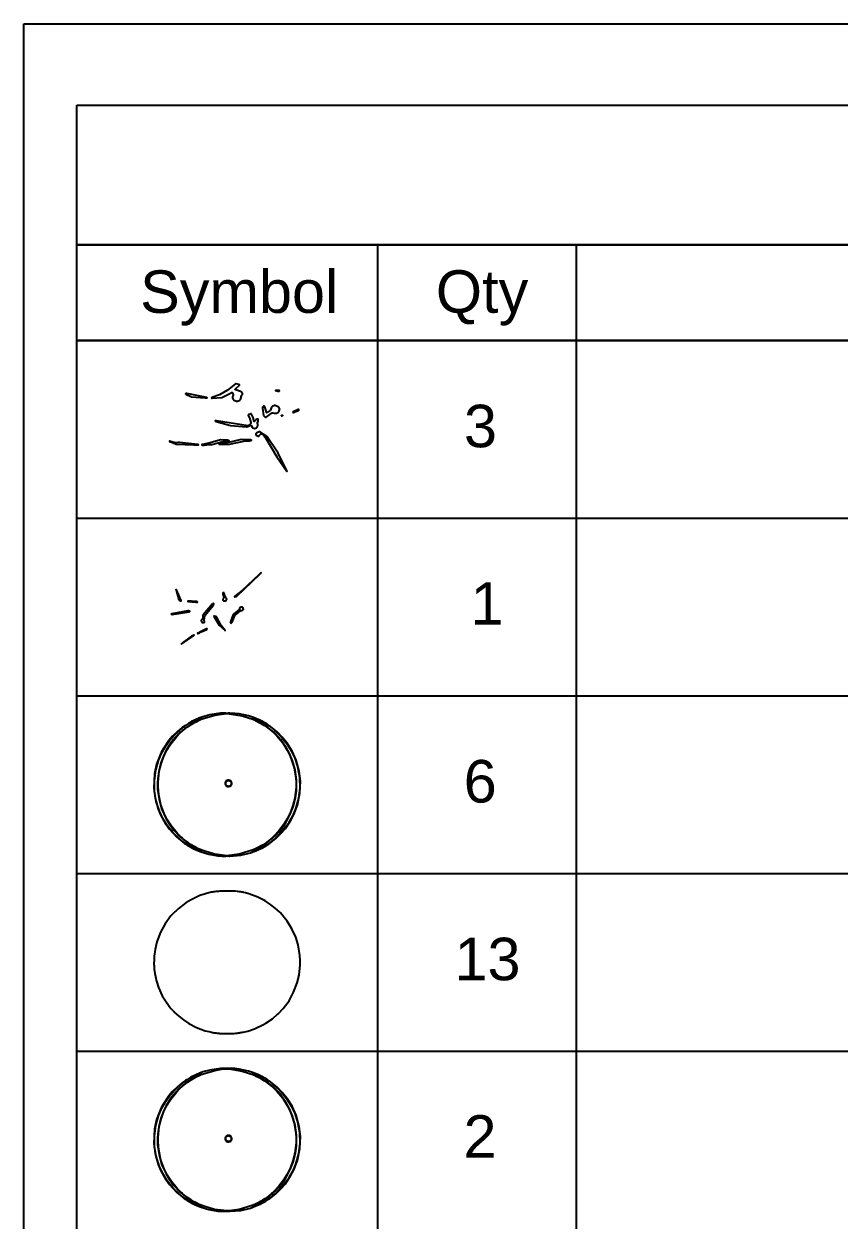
# Model space of a CAD drawing. Header units: millimetres. Extents: x 0 to 135, y -17 to 120.
# Drawn here: x 0 to 7.06, y 109.65 to 120 of the extents above; entities that cross this region are included whole.
import ezdxf

# ---------------------------------------------------------------- set-up
doc = ezdxf.new("R2010")
doc.units = ezdxf.units.MM
doc.layers.add('Plan View', color=7, linetype='Continuous')
doc.layers.add('Plant Legend', color=7, linetype='Continuous')
picture_1 = doc.add_image_def('image1.jpg', size_in_pixel=(8192, 8192))

# ---------------------------------------------------------------- blocks, each defined once
blk = doc.blocks.new('1')
at = {"flags": 1}
for tag in ['Export Name', 'Export Layer']:
    blk.add_attdef(tag, (0, 0), '', height=0.0254, dxfattribs=at)
at = {"layer": 'Plan View'}
image = blk.add_image(picture_1, insert=(0, 0), size_in_units=(120, 120), dxfattribs=dict(at, fade=50))
image.dxf.flags = 7
blk = doc.blocks.new('422')
at = {"layer": 'Plant Legend'}
for points in [[(0.458, 119.298), (21.053, 119.298), (21.053, 6.559), (0.458, 6.559)], [(0.458, 119.298), (21.053, 119.298), (21.053, 118.087), (0.458, 118.087)], [(0.458, 118.087), (21.053, 118.087), (21.053, 117.259), (0.458, 117.259)], [(1.835, 116.737), (1.839, 116.736), (1.849, 116.736), (1.87, 116.744), (1.873, 116.746), (1.876, 116.75), (1.882, 116.766), (1.883, 116.769), (1.881, 116.778), (1.882, 116.781), (1.884, 116.785), (1.891, 116.794), (1.892, 116.797), (1.892, 116.799), (1.892, 116.802), (1.882, 116.815), (1.88, 116.817), (1.874, 116.82), (1.833, 116.833), (1.831, 116.834), (1.83, 116.835), (1.83, 116.837), (1.83, 116.838), (1.83, 116.84), (1.834, 116.844), (1.863, 116.871), (1.865, 116.873), (1.866, 116.874), (1.866, 116.876), (1.865, 116.877), (1.863, 116.879), (1.837, 116.886), (1.834, 116.886), (1.831, 116.886), (1.762, 116.831), (1.692, 116.791), (1.627, 116.767), (1.625, 116.766), (1.623, 116.765), (1.623, 116.763), (1.624, 116.762), (1.625, 116.762), (1.631, 116.761), (1.714, 116.767), (1.719, 116.769), (1.794, 116.808), (1.798, 116.811), (1.799, 116.811), (1.801, 116.811), (1.802, 116.811), (1.803, 116.81), (1.81, 116.794), (1.811, 116.79), (1.81, 116.786), (1.805, 116.773), (1.805, 116.769), (1.805, 116.765), (1.812, 116.75), (1.814, 116.746), (1.817, 116.744)], [(1.568, 116.763), (1.581, 116.763), (1.584, 116.763), (1.585, 116.765), (1.583, 116.766), (1.409, 116.8), (1.403, 116.8), (1.4, 116.799), (1.4, 116.798), (1.401, 116.796), (1.406, 116.793), (1.444, 116.774), (1.449, 116.773)], [(2.197, 116.822), (2.204, 116.822), (2.209, 116.822), (2.211, 116.823), (2.212, 116.825), (2.208, 116.826), (2.18, 116.828), (2.177, 116.827), (2.179, 116.826)], [(2.089, 116.596), (2.091, 116.595), (2.092, 116.595), (2.093, 116.595), (2.096, 116.596), (2.148, 116.633), (2.151, 116.634), (2.152, 116.634), (2.155, 116.634), (2.167, 116.63), (2.18, 116.63), (2.186, 116.631), (2.202, 116.638), (2.205, 116.64), (2.207, 116.644), (2.213, 116.659), (2.214, 116.662), (2.214, 116.664), (2.207, 116.682), (2.204, 116.685), (2.202, 116.687), (2.182, 116.695), (2.176, 116.696), (2.17, 116.696), (2.15, 116.688), (2.147, 116.687), (2.146, 116.686), (2.143, 116.682), (2.136, 116.667), (2.134, 116.658), (2.133, 116.656), (2.132, 116.655), (2.107, 116.636), (2.104, 116.635), (2.103, 116.635), (2.102, 116.635), (2.1, 116.637), (2.099, 116.64), (2.089, 116.676), (2.08, 116.691), (2.079, 116.693), (2.077, 116.694), (2.076, 116.694), (2.075, 116.693), (2.073, 116.692), (2.065, 116.682), (2.064, 116.679), (2.064, 116.675), (2.075, 116.612), (2.077, 116.609), (2.088, 116.597)], [(1.99, 116.5), (1.995, 116.499), (1.997, 116.499), (2.012, 116.505), (2.016, 116.508), (2.019, 116.511), (2.021, 116.515), (2.025, 116.527), (2.025, 116.531), (2.025, 116.535), (2.022, 116.541), (2.022, 116.544), (2.022, 116.547), (2.028, 116.561), (2.029, 116.568), (2.029, 116.573), (2.028, 116.576), (2.027, 116.578), (2.025, 116.579), (2.023, 116.579), (2.015, 116.578), (2.012, 116.577), (2.008, 116.574), (1.996, 116.561), (1.995, 116.56), (1.993, 116.56), (1.992, 116.56), (1.99, 116.561), (1.99, 116.564), (1.988, 116.585), (1.985, 116.593), (1.97, 116.623), (1.969, 116.624), (1.968, 116.625), (1.966, 116.626), (1.964, 116.625), (1.944, 116.618), (1.941, 116.616), (1.94, 116.615), (1.94, 116.613), (1.94, 116.612), (1.94, 116.611), (1.953, 116.591), (1.964, 116.551), (1.964, 116.547), (1.964, 116.544), (1.961, 116.54), (1.944, 116.523), (1.942, 116.522), (1.94, 116.522), (1.666, 116.565), (1.658, 116.565), (1.656, 116.565), (1.656, 116.564), (1.658, 116.563), (1.664, 116.56), (1.789, 116.524), (1.928, 116.512), (1.93, 116.512), (1.939, 116.516), (1.944, 116.519), (1.962, 116.526), (1.964, 116.526), (1.965, 116.526), (1.967, 116.525), (1.975, 116.509), (1.977, 116.506), (1.98, 116.504)], [(2.227, 116.609), (2.227, 116.609), (2.229, 116.608), (2.234, 116.609), (2.235, 116.61), (2.237, 116.611), (2.238, 116.612), (2.24, 116.612), (2.235, 116.612), (2.229, 116.611)], [(2.326, 116.639), (2.328, 116.638), (2.332, 116.638), (2.377, 116.653), (2.378, 116.654), (2.38, 116.655), (2.381, 116.656), (2.381, 116.658), (2.381, 116.659), (2.38, 116.66), (2.38, 116.662), (2.378, 116.663), (2.377, 116.664), (2.376, 116.664), (2.373, 116.663), (2.33, 116.642), (2.328, 116.64)], [(2.275, 116.128), (2.277, 116.127), (2.277, 116.128), (2.277, 116.131), (2.2, 116.285), (2.106, 116.425), (2.102, 116.429), (2.072, 116.45), (2.065, 116.454), (2.045, 116.469), (2.043, 116.47), (2.04, 116.471), (2.036, 116.47), (2.015, 116.462), (2.013, 116.461), (2.012, 116.46), (2.01, 116.457), (2.008, 116.45), (2.008, 116.448), (2.008, 116.445), (2.009, 116.443), (2.011, 116.442), (2.029, 116.433), (2.031, 116.433), (2.032, 116.433), (2.033, 116.433), (2.035, 116.436), (2.036, 116.438), (2.039, 116.442), (2.052, 116.451), (2.055, 116.452), (2.057, 116.453), (2.063, 116.451), (2.067, 116.448), (2.089, 116.424), (2.188, 116.252), (2.273, 116.131)], [(1.47, 116.357), (1.5, 116.356), (1.505, 116.356), (1.507, 116.357), (1.51, 116.358), (1.508, 116.359), (1.504, 116.361), (1.346, 116.377), (1.335, 116.376), (1.323, 116.375), (1.302, 116.376), (1.27, 116.386), (1.263, 116.388), (1.26, 116.388), (1.259, 116.388), (1.259, 116.387), (1.27, 116.382), (1.271, 116.382), (1.311, 116.365), (1.318, 116.363)], [(1.545, 116.355), (1.552, 116.354), (1.561, 116.354), (1.573, 116.356), (1.584, 116.358), (1.596, 116.359), (1.628, 116.361), (1.726, 116.386), (1.774, 116.39), (1.776, 116.39), (1.778, 116.391), (1.777, 116.393), (1.774, 116.394), (1.762, 116.397), (1.703, 116.401), (1.611, 116.373), (1.547, 116.361), (1.541, 116.359), (1.539, 116.358), (1.54, 116.357)], [(1.688, 116.362), (1.691, 116.362), (1.698, 116.362), (1.715, 116.361), (1.779, 116.364), (1.904, 116.39), (1.954, 116.393), (1.966, 116.394), (1.969, 116.396), (1.967, 116.397), (1.961, 116.399), (1.948, 116.4), (1.881, 116.404), (1.759, 116.375), (1.7, 116.366), (1.698, 116.365), (1.688, 116.363)], [(1.822, 115.043), (1.823, 115.042), (1.826, 115.041), (1.837, 115.043), (1.841, 115.045), (2.04, 115.234), (2.054, 115.249), (2.054, 115.25), (2.053, 115.25), (2.051, 115.248), (2.042, 115.24), (2.036, 115.235), (1.888, 115.096), (1.826, 115.048), (1.823, 115.045), (1.822, 115.044)], [(2.055, 115.251), (2.055, 115.251), (2.055, 115.251)], [(1.356, 115.008), (1.359, 115.008), (1.361, 115.008), (1.361, 115.009), (1.322, 115.101), (1.321, 115.103), (1.319, 115.104), (1.318, 115.105), (1.317, 115.104), (1.316, 115.103), (1.317, 115.099), (1.342, 115.016), (1.343, 115.013), (1.345, 115.012), (1.349, 115.01)], [(1.732, 115.006), (1.739, 115.006), (1.742, 115.006), (1.746, 115.008), (1.75, 115.011), (1.753, 115.014), (1.755, 115.02), (1.756, 115.022), (1.755, 115.027), (1.752, 115.031), (1.75, 115.033), (1.746, 115.036), (1.744, 115.04), (1.736, 115.059), (1.734, 115.072), (1.732, 115.075), (1.731, 115.077), (1.73, 115.077), (1.728, 115.078), (1.727, 115.078), (1.726, 115.077), (1.724, 115.076), (1.723, 115.075), (1.722, 115.072), (1.722, 115.065), (1.731, 115.039), (1.731, 115.036), (1.73, 115.033), (1.724, 115.024), (1.723, 115.021), (1.723, 115.018), (1.723, 115.016), (1.726, 115.01), (1.727, 115.009), (1.728, 115.008), (1.73, 115.007)], [(1.28, 114.889), (1.283, 114.888), (1.43, 114.912), (1.434, 114.913), (1.436, 114.914), (1.437, 114.916), (1.436, 114.917), (1.433, 114.918), (1.425, 114.92), (1.418, 114.92), (1.28, 114.894), (1.278, 114.893), (1.276, 114.891), (1.277, 114.89)], [(1.488, 114.996), (1.498, 114.995), (1.503, 114.996), (1.504, 114.997), (1.501, 114.999), (1.498, 115), (1.457, 115.002), (1.453, 115.002), (1.448, 115.003), (1.423, 115.003), (1.421, 115.003), (1.419, 115.003), (1.419, 115.002), (1.422, 115.002), (1.429, 115.002), (1.432, 115.001), (1.442, 115), (1.448, 114.999), (1.453, 115), (1.46, 114.998)], [(1.549, 114.818), (1.556, 114.818), (1.559, 114.818), (1.56, 114.819), (1.563, 114.822), (1.564, 114.825), (1.564, 114.827), (1.564, 114.83), (1.561, 114.835), (1.56, 114.838), (1.561, 114.845), (1.567, 114.877), (1.569, 114.882), (1.64, 114.97), (1.642, 114.973), (1.643, 114.977), (1.643, 114.98), (1.642, 114.981), (1.641, 114.983), (1.64, 114.984), (1.639, 114.984), (1.635, 114.982), (1.632, 114.98), (1.553, 114.887), (1.551, 114.885), (1.55, 114.879), (1.548, 114.859), (1.545, 114.849), (1.544, 114.847), (1.543, 114.845), (1.537, 114.842), (1.535, 114.839), (1.534, 114.837), (1.533, 114.834), (1.534, 114.831), (1.536, 114.827), (1.541, 114.822), (1.545, 114.819)], [(1.789, 114.815), (1.791, 114.814), (1.794, 114.814), (1.797, 114.815), (1.8, 114.818), (1.803, 114.822), (1.827, 114.88), (1.83, 114.883), (1.876, 114.921), (1.878, 114.923), (1.881, 114.923), (1.888, 114.922), (1.89, 114.923), (1.893, 114.925), (1.898, 114.931), (1.9, 114.933), (1.9, 114.936), (1.899, 114.94), (1.896, 114.948), (1.894, 114.949), (1.893, 114.951), (1.892, 114.951), (1.88, 114.952), (1.877, 114.952), (1.876, 114.951), (1.869, 114.944), (1.867, 114.942), (1.865, 114.934), (1.865, 114.933), (1.863, 114.931), (1.814, 114.891), (1.811, 114.889), (1.787, 114.826), (1.786, 114.823), (1.786, 114.821), (1.787, 114.818), (1.789, 114.816)], [(1.74, 114.75), (1.742, 114.749), (1.742, 114.75), (1.708, 114.793), (1.668, 114.867), (1.666, 114.869), (1.663, 114.871), (1.65, 114.874), (1.648, 114.874), (1.647, 114.874), (1.645, 114.873), (1.645, 114.871), (1.645, 114.87), (1.646, 114.867), (1.691, 114.796), (1.738, 114.752)], [(1.366, 114.634), (1.469, 114.704), (1.475, 114.71), (1.475, 114.711), (1.474, 114.711), (1.471, 114.711), (1.45, 114.701), (1.374, 114.643), (1.365, 114.635)], [(1.499, 114.723), (1.5, 114.723), (1.5, 114.723)], [(1.502, 114.724), (1.503, 114.724), (1.502, 114.724)], [(1.504, 114.725), (1.505, 114.725), (1.506, 114.726), (1.505, 114.726), (1.504, 114.726)], [(1.506, 114.726), (1.509, 114.727), (1.51, 114.728), (1.513, 114.728), (1.519, 114.731), (1.52, 114.732), (1.582, 114.76), (1.584, 114.762), (1.586, 114.763), (1.587, 114.764), (1.587, 114.765), (1.585, 114.765), (1.58, 114.765), (1.524, 114.736), (1.522, 114.736), (1.52, 114.734), (1.518, 114.734), (1.516, 114.732), (1.514, 114.731), (1.509, 114.728), (1.508, 114.727), (1.506, 114.727)], [(1.364, 114.633), (1.365, 114.633), (1.365, 114.634)], [(1.739, 112.798), (1.748, 112.798), (1.758, 112.8), (1.763, 112.799), (1.773, 112.798), (1.782, 112.798), (1.878, 112.806), (1.962, 112.826), (1.983, 112.834), (2.007, 112.844), (2.008, 112.844), (2.019, 112.848), (2.028, 112.853), (2.031, 112.854), (2.044, 112.859), (2.064, 112.87), (2.093, 112.886), (2.098, 112.889), (2.118, 112.902), (2.124, 112.907), (2.13, 112.91), (2.138, 112.916), (2.184, 112.953), (2.191, 112.96), (2.227, 112.995), (2.263, 113.037), (2.309, 113.104), (2.337, 113.157), (2.368, 113.239), (2.389, 113.343), (2.393, 113.446), (2.382, 113.533), (2.356, 113.629), (2.321, 113.707), (2.279, 113.774), (2.236, 113.827), (2.195, 113.869), (2.135, 113.918), (2.105, 113.938), (2.091, 113.947), (2.085, 113.95), (2.059, 113.965), (2.055, 113.967), (2.037, 113.976), (2.031, 113.979), (2.025, 113.98), (2.024, 113.981), (2.009, 113.988), (1.987, 113.997), (1.945, 114.011), (1.862, 114.029), (1.825, 114.033), (1.782, 114.034), (1.777, 114.035), (1.77, 114.035), (1.761, 114.033), (1.754, 114.033), (1.744, 114.035), (1.735, 114.035), (1.702, 114.034), (1.609, 114.021), (1.548, 114.004), (1.515, 113.991), (1.51, 113.988), (1.498, 113.984), (1.492, 113.98), (1.452, 113.962), (1.445, 113.958), (1.425, 113.946), (1.415, 113.94), (1.398, 113.929), (1.371, 113.91), (1.329, 113.875), (1.326, 113.872), (1.287, 113.834), (1.255, 113.797), (1.204, 113.722), (1.189, 113.694), (1.149, 113.593), (1.13, 113.508), (1.124, 113.386), (1.135, 113.299), (1.161, 113.203), (1.184, 113.149), (1.222, 113.082), (1.259, 113.03), (1.322, 112.963), (1.387, 112.91), (1.402, 112.9), (1.411, 112.894), (1.458, 112.867), (1.477, 112.858), (1.486, 112.854), (1.492, 112.852), (1.498, 112.848), (1.533, 112.834), (1.6, 112.813), (1.679, 112.8), (1.716, 112.798), (1.735, 112.798)], [(1.528, 112.841), (1.509, 112.848), (1.492, 112.854), (1.469, 112.866), (1.461, 112.869), (1.45, 112.875), (1.438, 112.882), (1.398, 112.906), (1.355, 112.938), (1.35, 112.943), (1.289, 113.001), (1.241, 113.061), (1.202, 113.124), (1.173, 113.187), (1.146, 113.271), (1.131, 113.357), (1.129, 113.449), (1.141, 113.54), (1.165, 113.625), (1.187, 113.679), (1.23, 113.755), (1.263, 113.801), (1.329, 113.871), (1.374, 113.908), (1.402, 113.928), (1.41, 113.934), (1.437, 113.95), (1.444, 113.953), (1.492, 113.978), (1.498, 113.98), (1.509, 113.985), (1.517, 113.987), (1.53, 113.991), (1.533, 113.991), (1.534, 113.991), (1.535, 113.991), (1.534, 113.989), (1.533, 113.988), (1.526, 113.983), (1.478, 113.958), (1.453, 113.944), (1.398, 113.906), (1.393, 113.902), (1.37, 113.883), (1.366, 113.879), (1.357, 113.871), (1.351, 113.866), (1.342, 113.858), (1.292, 113.803), (1.268, 113.771), (1.232, 113.714), (1.207, 113.662), (1.185, 113.605), (1.167, 113.53), (1.158, 113.47), (1.157, 113.434), (1.156, 113.402), (1.157, 113.391), (1.157, 113.374), (1.17, 113.286), (1.192, 113.207), (1.231, 113.121), (1.259, 113.074), (1.299, 113.021), (1.343, 112.973), (1.355, 112.962), (1.398, 112.926), (1.422, 112.908), (1.433, 112.902), (1.446, 112.893), (1.452, 112.889), (1.47, 112.878), (1.481, 112.872), (1.532, 112.846), (1.533, 112.844), (1.534, 112.843), (1.534, 112.842), (1.533, 112.841), (1.529, 112.841)], [(1.758, 112.801), (1.65, 112.815), (1.565, 112.839), (1.518, 112.857), (1.492, 112.87), (1.49, 112.871), (1.474, 112.88), (1.448, 112.896), (1.428, 112.909), (1.421, 112.914), (1.374, 112.95), (1.366, 112.957), (1.356, 112.966), (1.353, 112.969), (1.327, 112.996), (1.277, 113.056), (1.244, 113.108), (1.214, 113.165), (1.186, 113.242), (1.167, 113.329), (1.161, 113.399), (1.161, 113.438), (1.172, 113.532), (1.188, 113.596), (1.209, 113.655), (1.235, 113.71), (1.272, 113.769), (1.32, 113.829), (1.353, 113.863), (1.37, 113.879), (1.415, 113.915), (1.449, 113.937), (1.462, 113.946), (1.483, 113.957), (1.484, 113.958), (1.53, 113.98), (1.544, 113.985), (1.654, 114.018), (1.711, 114.027), (1.759, 114.031), (1.778, 114.03), (1.89, 114.012), (1.983, 113.982), (2.001, 113.974), (2.005, 113.972), (2.043, 113.952), (2.084, 113.927), (2.092, 113.921), (2.143, 113.882), (2.152, 113.874), (2.16, 113.866), (2.164, 113.863), (2.19, 113.837), (2.24, 113.777), (2.279, 113.715), (2.302, 113.67), (2.32, 113.623), (2.339, 113.56), (2.354, 113.472), (2.356, 113.441), (2.356, 113.394), (2.345, 113.3), (2.329, 113.236), (2.308, 113.177), (2.282, 113.123), (2.248, 113.068), (2.208, 113.016), (2.164, 112.969), (2.156, 112.962), (2.15, 112.955), (2.144, 112.951), (2.118, 112.929), (2.1, 112.916), (2.091, 112.91), (2.065, 112.893), (2.06, 112.89), (2.017, 112.866), (1.999, 112.857), (1.976, 112.848), (1.863, 112.814), (1.778, 112.803)], [(1.983, 112.841), (1.982, 112.842), (1.983, 112.843), (1.988, 112.847), (2.001, 112.854), (2.042, 112.875), (2.059, 112.885), (2.064, 112.889), (2.069, 112.892), (2.075, 112.895), (2.119, 112.926), (2.124, 112.93), (2.147, 112.949), (2.151, 112.953), (2.158, 112.958), (2.167, 112.967), (2.174, 112.973), (2.203, 113.004), (2.246, 113.057), (2.266, 113.087), (2.305, 113.159), (2.33, 113.223), (2.35, 113.302), (2.359, 113.363), (2.361, 113.399), (2.361, 113.43), (2.36, 113.458), (2.348, 113.545), (2.326, 113.622), (2.299, 113.686), (2.271, 113.737), (2.224, 113.803), (2.2, 113.831), (2.172, 113.861), (2.163, 113.869), (2.159, 113.873), (2.151, 113.88), (2.097, 113.922), (2.08, 113.934), (2.044, 113.956), (2.032, 113.962), (1.987, 113.986), (1.984, 113.988), (1.983, 113.989), (1.983, 113.991), (1.984, 113.991), (1.985, 113.992), (1.988, 113.991), (2.015, 113.982), (2.025, 113.978), (2.028, 113.976), (2.039, 113.97), (2.053, 113.964), (2.064, 113.958), (2.072, 113.954), (2.076, 113.952), (2.091, 113.943), (2.122, 113.924), (2.163, 113.893), (2.228, 113.831), (2.273, 113.775), (2.316, 113.706), (2.344, 113.645), (2.369, 113.572), (2.385, 113.48), (2.388, 113.385), (2.377, 113.298), (2.352, 113.207), (2.324, 113.143), (2.294, 113.088), (2.287, 113.077), (2.254, 113.032), (2.188, 112.961), (2.183, 112.957), (2.176, 112.951), (2.132, 112.916), (2.107, 112.899), (2.08, 112.882), (2.068, 112.876), (2.024, 112.854), (2.005, 112.846), (1.988, 112.841), (1.985, 112.841), (1.984, 112.841)], [(1.767, 113.399), (1.773, 113.399), (1.784, 113.402), (1.79, 113.406), (1.794, 113.41), (1.797, 113.414), (1.799, 113.423), (1.799, 113.43), (1.797, 113.438), (1.795, 113.442), (1.793, 113.445), (1.789, 113.449), (1.785, 113.452), (1.781, 113.453), (1.775, 113.454), (1.765, 113.454), (1.759, 113.453), (1.751, 113.448), (1.747, 113.444), (1.744, 113.44), (1.742, 113.433), (1.742, 113.425), (1.743, 113.417), (1.744, 113.414), (1.747, 113.41), (1.751, 113.406), (1.757, 113.402), (1.761, 113.401), (1.763, 113.4)], [(1.765, 113.402), (1.759, 113.404), (1.754, 113.408), (1.751, 113.411), (1.748, 113.418), (1.747, 113.423), (1.747, 113.43), (1.748, 113.436), (1.751, 113.442), (1.755, 113.447), (1.759, 113.45), (1.762, 113.451), (1.765, 113.452), (1.769, 113.453), (1.775, 113.452), (1.777, 113.452), (1.783, 113.449), (1.788, 113.445), (1.791, 113.441), (1.793, 113.436), (1.794, 113.43), (1.795, 113.425), (1.793, 113.418), (1.791, 113.413), (1.788, 113.409), (1.782, 113.404), (1.779, 113.402), (1.778, 113.402), (1.777, 113.402), (1.771, 113.401), (1.767, 113.401), (1.766, 113.401)], [(1.709, 111.263), (1.821, 111.263), (1.833, 111.265), (1.846, 111.266), (1.855, 111.268), (1.866, 111.268), (1.873, 111.27), (1.881, 111.271), (1.889, 111.273), (1.897, 111.274), (1.937, 111.283), (1.997, 111.303), (2.075, 111.34), (2.095, 111.351), (2.151, 111.39), (2.199, 111.432), (2.204, 111.436), (2.244, 111.478), (2.295, 111.546), (2.335, 111.619), (2.366, 111.701), (2.382, 111.768), (2.389, 111.826), (2.391, 111.853), (2.392, 111.894), (2.389, 111.938), (2.373, 112.028), (2.353, 112.095), (2.32, 112.169), (2.278, 112.235), (2.254, 112.267), (2.244, 112.278), (2.22, 112.305), (2.214, 112.312), (2.176, 112.347), (2.138, 112.377), (2.089, 112.409), (2.025, 112.442), (1.948, 112.471), (1.917, 112.479), (1.9, 112.483), (1.894, 112.484), (1.885, 112.485), (1.878, 112.487), (1.872, 112.487), (1.863, 112.489), (1.853, 112.49), (1.846, 112.492), (1.829, 112.493), (1.821, 112.494), (1.696, 112.494), (1.684, 112.492), (1.671, 112.492), (1.662, 112.49), (1.651, 112.489), (1.644, 112.487), (1.636, 112.486), (1.629, 112.485), (1.621, 112.484), (1.522, 112.455), (1.441, 112.417), (1.401, 112.392), (1.335, 112.342), (1.318, 112.325), (1.31, 112.319), (1.273, 112.279), (1.223, 112.211), (1.182, 112.139), (1.151, 112.056), (1.135, 111.988), (1.128, 111.931), (1.127, 111.905), (1.125, 111.863), (1.127, 111.849), (1.128, 111.82), (1.133, 111.78), (1.147, 111.716), (1.165, 111.661), (1.198, 111.588), (1.213, 111.562), (1.262, 111.491), (1.273, 111.479), (1.28, 111.47), (1.297, 111.453), (1.302, 111.446), (1.341, 111.411), (1.381, 111.379), (1.428, 111.348), (1.493, 111.314), (1.569, 111.286), (1.6, 111.278), (1.623, 111.273), (1.632, 111.272), (1.639, 111.271), (1.648, 111.269), (1.654, 111.268), (1.663, 111.267), (1.672, 111.265), (1.69, 111.264), (1.696, 111.263)], [(1.739, 109.723), (1.748, 109.723), (1.758, 109.725), (1.763, 109.724), (1.773, 109.723), (1.782, 109.723), (1.878, 109.731), (1.962, 109.751), (1.983, 109.759), (2.007, 109.769), (2.008, 109.769), (2.019, 109.773), (2.028, 109.778), (2.031, 109.779), (2.044, 109.784), (2.064, 109.795), (2.093, 109.811), (2.098, 109.814), (2.118, 109.827), (2.124, 109.832), (2.13, 109.835), (2.138, 109.841), (2.184, 109.878), (2.191, 109.885), (2.227, 109.92), (2.263, 109.962), (2.309, 110.029), (2.337, 110.082), (2.368, 110.164), (2.389, 110.268), (2.393, 110.371), (2.382, 110.458), (2.356, 110.554), (2.321, 110.632), (2.279, 110.699), (2.236, 110.752), (2.195, 110.794), (2.135, 110.843), (2.105, 110.863), (2.091, 110.872), (2.085, 110.875), (2.059, 110.89), (2.055, 110.892), (2.037, 110.901), (2.031, 110.904), (2.025, 110.905), (2.024, 110.906), (2.009, 110.913), (1.987, 110.922), (1.945, 110.936), (1.862, 110.954), (1.825, 110.958), (1.782, 110.959), (1.777, 110.96), (1.77, 110.96), (1.761, 110.958), (1.754, 110.958), (1.744, 110.96), (1.735, 110.96), (1.702, 110.959), (1.609, 110.946), (1.548, 110.929), (1.515, 110.916), (1.51, 110.913), (1.498, 110.909), (1.492, 110.905), (1.452, 110.887), (1.445, 110.883), (1.425, 110.871), (1.415, 110.865), (1.398, 110.854), (1.371, 110.835), (1.329, 110.8), (1.326, 110.797), (1.287, 110.759), (1.255, 110.722), (1.204, 110.647), (1.189, 110.619), (1.149, 110.518), (1.13, 110.433), (1.124, 110.311), (1.135, 110.224), (1.161, 110.128), (1.184, 110.074), (1.222, 110.007), (1.259, 109.955), (1.322, 109.888), (1.387, 109.835), (1.402, 109.825), (1.411, 109.819), (1.458, 109.792), (1.477, 109.783), (1.486, 109.779), (1.492, 109.777), (1.498, 109.773), (1.533, 109.759), (1.6, 109.738), (1.679, 109.725), (1.716, 109.723), (1.735, 109.723)], [(1.528, 109.766), (1.509, 109.773), (1.492, 109.779), (1.469, 109.791), (1.461, 109.794), (1.45, 109.8), (1.438, 109.807), (1.398, 109.831), (1.355, 109.863), (1.35, 109.868), (1.289, 109.926), (1.241, 109.986), (1.202, 110.049), (1.173, 110.112), (1.146, 110.196), (1.131, 110.282), (1.129, 110.374), (1.141, 110.465), (1.165, 110.55), (1.187, 110.604), (1.23, 110.68), (1.263, 110.726), (1.329, 110.796), (1.374, 110.833), (1.402, 110.853), (1.41, 110.859), (1.437, 110.875), (1.444, 110.878), (1.492, 110.903), (1.498, 110.905), (1.509, 110.91), (1.517, 110.912), (1.53, 110.916), (1.533, 110.916), (1.534, 110.916), (1.535, 110.916), (1.534, 110.914), (1.533, 110.913), (1.526, 110.908), (1.478, 110.883), (1.453, 110.869), (1.398, 110.831), (1.393, 110.827), (1.37, 110.808), (1.366, 110.804), (1.357, 110.796), (1.351, 110.791), (1.342, 110.783), (1.292, 110.728), (1.268, 110.696), (1.232, 110.639), (1.207, 110.587), (1.185, 110.53), (1.167, 110.455), (1.158, 110.395), (1.157, 110.359), (1.156, 110.327), (1.157, 110.316), (1.157, 110.299), (1.17, 110.211), (1.192, 110.132), (1.231, 110.046), (1.259, 109.999), (1.299, 109.946), (1.343, 109.898), (1.355, 109.887), (1.398, 109.851), (1.422, 109.833), (1.433, 109.827), (1.446, 109.818), (1.452, 109.814), (1.47, 109.803), (1.481, 109.797), (1.532, 109.771), (1.533, 109.769), (1.534, 109.768), (1.534, 109.767), (1.533, 109.766), (1.529, 109.766)], [(1.758, 109.726), (1.65, 109.74), (1.565, 109.764), (1.518, 109.782), (1.492, 109.795), (1.49, 109.796), (1.474, 109.805), (1.448, 109.821), (1.428, 109.834), (1.421, 109.839), (1.374, 109.875), (1.366, 109.882), (1.356, 109.891), (1.353, 109.894), (1.327, 109.921), (1.277, 109.981), (1.244, 110.033), (1.214, 110.09), (1.186, 110.167), (1.167, 110.254), (1.161, 110.324), (1.161, 110.363), (1.172, 110.457), (1.188, 110.521), (1.209, 110.58), (1.235, 110.635), (1.272, 110.694), (1.32, 110.754), (1.353, 110.788), (1.37, 110.804), (1.415, 110.84), (1.449, 110.862), (1.462, 110.871), (1.483, 110.882), (1.484, 110.883), (1.53, 110.905), (1.544, 110.91), (1.654, 110.943), (1.711, 110.952), (1.759, 110.956), (1.778, 110.955), (1.89, 110.937), (1.983, 110.907), (2.001, 110.899), (2.005, 110.897), (2.043, 110.877), (2.084, 110.852), (2.092, 110.846), (2.143, 110.807), (2.152, 110.799), (2.16, 110.791), (2.164, 110.788), (2.19, 110.762), (2.24, 110.702), (2.279, 110.64), (2.302, 110.595), (2.32, 110.548), (2.339, 110.485), (2.354, 110.397), (2.356, 110.366), (2.356, 110.319), (2.345, 110.225), (2.329, 110.161), (2.308, 110.102), (2.282, 110.048), (2.248, 109.993), (2.208, 109.941), (2.164, 109.894), (2.156, 109.887), (2.15, 109.88), (2.144, 109.876), (2.118, 109.854), (2.1, 109.841), (2.091, 109.835), (2.065, 109.818), (2.06, 109.815), (2.017, 109.791), (1.999, 109.782), (1.976, 109.773), (1.863, 109.739), (1.778, 109.728)], [(1.983, 109.766), (1.982, 109.767), (1.983, 109.768), (1.988, 109.772), (2.001, 109.779), (2.042, 109.8), (2.059, 109.81), (2.064, 109.814), (2.069, 109.817), (2.075, 109.82), (2.119, 109.851), (2.124, 109.855), (2.147, 109.874), (2.151, 109.878), (2.158, 109.883), (2.167, 109.892), (2.174, 109.898), (2.203, 109.929), (2.246, 109.982), (2.266, 110.012), (2.305, 110.084), (2.33, 110.148), (2.35, 110.227), (2.359, 110.288), (2.361, 110.324), (2.361, 110.355), (2.36, 110.383), (2.348, 110.47), (2.326, 110.547), (2.299, 110.611), (2.271, 110.662), (2.224, 110.728), (2.2, 110.756), (2.172, 110.786), (2.163, 110.794), (2.159, 110.798), (2.151, 110.805), (2.097, 110.847), (2.08, 110.859), (2.044, 110.881), (2.032, 110.887), (1.987, 110.911), (1.984, 110.913), (1.983, 110.914), (1.983, 110.916), (1.984, 110.916), (1.985, 110.917), (1.988, 110.916), (2.015, 110.907), (2.025, 110.903), (2.028, 110.901), (2.039, 110.895), (2.053, 110.889), (2.064, 110.883), (2.072, 110.879), (2.076, 110.877), (2.091, 110.868), (2.122, 110.849), (2.163, 110.818), (2.228, 110.756), (2.273, 110.7), (2.316, 110.631), (2.344, 110.57), (2.369, 110.497), (2.385, 110.405), (2.388, 110.31), (2.377, 110.223), (2.352, 110.132), (2.324, 110.068), (2.294, 110.013), (2.287, 110.002), (2.254, 109.957), (2.188, 109.886), (2.183, 109.882), (2.176, 109.876), (2.132, 109.841), (2.107, 109.824), (2.08, 109.807), (2.068, 109.801), (2.024, 109.779), (2.005, 109.771), (1.988, 109.766), (1.985, 109.766), (1.984, 109.766)], [(1.767, 110.324), (1.773, 110.324), (1.784, 110.327), (1.79, 110.331), (1.794, 110.335), (1.797, 110.339), (1.799, 110.348), (1.799, 110.355), (1.797, 110.363), (1.795, 110.367), (1.793, 110.37), (1.789, 110.374), (1.785, 110.377), (1.781, 110.378), (1.775, 110.379), (1.765, 110.379), (1.759, 110.378), (1.751, 110.373), (1.747, 110.369), (1.744, 110.365), (1.742, 110.358), (1.742, 110.35), (1.743, 110.342), (1.744, 110.339), (1.747, 110.335), (1.751, 110.331), (1.757, 110.327), (1.761, 110.326), (1.763, 110.325)], [(1.765, 110.327), (1.759, 110.329), (1.754, 110.333), (1.751, 110.336), (1.748, 110.343), (1.747, 110.348), (1.747, 110.355), (1.748, 110.361), (1.751, 110.367), (1.755, 110.372), (1.759, 110.375), (1.762, 110.376), (1.765, 110.377), (1.769, 110.378), (1.775, 110.377), (1.777, 110.377), (1.783, 110.374), (1.788, 110.37), (1.791, 110.366), (1.793, 110.361), (1.794, 110.355), (1.795, 110.35), (1.793, 110.343), (1.791, 110.338), (1.788, 110.334), (1.782, 110.329), (1.779, 110.327), (1.778, 110.327), (1.777, 110.327), (1.771, 110.326), (1.767, 110.326), (1.766, 110.326)]]:
    blk.add_lwpolyline(points, close=True, dxfattribs=at)
for points in [[(0.458, 118.087), (21.053, 118.087)], [(3.06, 118.087), (3.06, 6.559)], [(4.78, 118.087), (4.78, 6.559)], [(0.458, 117.259), (21.053, 117.259)], [(0.458, 115.722), (21.053, 115.722)], [(0.458, 114.184), (21.053, 114.184)], [(0.458, 112.647), (21.053, 112.647)], [(0.458, 111.109), (21.053, 111.109)]]:
    blk.add_lwpolyline(points, dxfattribs=at)
at = {"flags": 1}
for tag in ['Export Name', 'Export Layer']:
    blk.add_attdef(tag, (0, 0), '', height=0.0254, dxfattribs=at)
at = {"layer": 'Plant Legend', "char_height": 0.36812, "attachment_point": 1}
for s, insert in [('\\fArial|b0|i0;Symbol', (1.006, 117.867)), ('\\fArial|b0|i0;Qty', (3.566, 117.868)), ('\\fArial|b0|i0;3', (3.809, 116.704)), ('\\fArial|b0|i0;1', (3.867, 115.168)), ('\\fArial|b0|i0;6', (3.807, 113.629)), ('\\fArial|b0|i0;13', (3.727, 112.091)), ('\\fArial|b0|i0;2', (3.805, 110.555))]:
    blk.add_mtext(s, dxfattribs=dict(at, insert=insert))

msp = doc.modelspace()

# ---------------------------------------------------------------- block references
at = {"layer": 'Plan View', "color": 7}
msp.add_blockref('1', (0, 0), dxfattribs=at)
at = {"layer": 'Plant Legend', "color": 7}
msp.add_blockref('422', (0, 0), dxfattribs=at)

doc.saveas('drawing.dxf')
